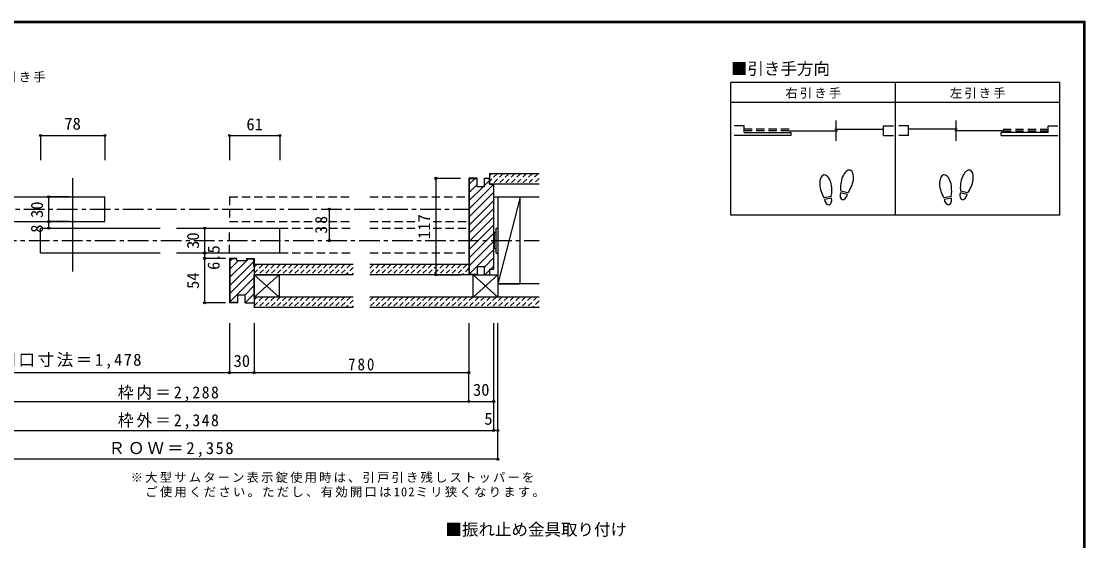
# Model space of a CAD drawing. Units: millimetres at full size, sheet at 1:5. Extents: x -973 to 977, y -718 to 696.
# Drawn here: x -312 to 977, y 66 to 696 of the extents above; entities that cross this region are included whole.
import ezdxf
from ezdxf.enums import TextEntityAlignment as Align

# ---------------------------------------------------------------- set-up
doc = ezdxf.new("R2010")
doc.units = ezdxf.units.MM
doc.header["$LTSCALE"] = 5
doc.header["$PDMODE"] = 32
doc.header["$PDSIZE"] = 2.5
for name, pattern in [('CHAIN1', [8, 5, -1, 1, -1]), ('DASHED1', [1.8, 1.2, -0.6]), ('DASHED2', [3, 2, -1])]:
    doc.linetypes.add(name, pattern=pattern)
for name, color, linetype in [('0-1_通り芯', 4, 'CHAIN1'), ('0-2_柱', 7, 'Continuous'), ('0-3_仕上げ', 2, 'Continuous'), ('0-4_枠', 3, 'Continuous'), ('0-6_扉', 7, 'Continuous'), ('0-7_金物', 7, 'Continuous'), ('0-8_戸当り', 3, 'Continuous'), ('0-A_文字', 7, 'Continuous'), ('0-B_寸法', 7, 'Continuous'), ('0-C_ハッチ', 4, 'DASHED1'), ('F-1_枠', 6, 'Continuous')]:
    doc.layers.add(name, color=color, linetype=linetype)
doc.styles.add('ＭＳ ゴシック', font='')
doc.styles.get('ＭＳ ゴシック').set_extended_font_data('MS Gothic')

msp = doc.modelspace()

# ---------------------------------------------------------------- linework, layer by layer
at = {"layer": '0-1_通り芯'}
msp.add_line((-582.347, 430), (315.622, 430), dxfattribs=at)
at = {"layer": '0-2_柱'}
for p, q in [((265.653, 482.5), (265.653, 361.5)), ((292.653, 482.5), (265.653, 377.5)), ((-29.347, 388.5), (0.653, 388.5)), ((0.653, 388.5), (-29.347, 361.5)), ((0.653, 361.5), (-29.347, 388.5)), ((0.653, 388.5), (0.653, 361.5)), ((235.653, 388.5), (265.653, 388.5)), ((265.653, 388.5), (235.653, 361.5)), ((265.653, 361.5), (235.653, 388.5))]:
    msp.add_line(p, q, dxfattribs=at)
for points in [[(265.653, 377.5), (292.653, 377.5), (292.653, 482.5), (265.653, 482.5)], [(0.653, 361.5), (-29.347, 361.5), (-29.347, 388.5)], [(265.653, 361.5), (235.653, 361.5), (235.653, 388.5)]]:
    msp.add_lwpolyline(points, dxfattribs=at)
at = {"layer": '0-3_仕上げ'}
for p, q in [((255.653, 511), (255.653, 498.5)), ((315.653, 511), (255.653, 511)), ((315.653, 498.5), (255.653, 498.5)), ((260.653, 498.5), (260.653, 482.5)), ((315.653, 482.5), (260.653, 482.5)), ((-29.347, 401), (-29.347, 388.5)), ((90.653, 401), (-29.347, 401)), ((230.653, 401), (110.653, 401)), ((90.653, 388.5), (-29.347, 388.5)), ((230.653, 388.5), (110.653, 388.5)), ((315.653, 377.5), (265.653, 377.5)), ((265.653, 377.5), (265.653, 361.5)), ((-29.347, 361.5), (-29.347, 349)), ((90.653, 361.5), (-29.347, 361.5)), ((315.653, 361.5), (110.653, 361.5)), ((90.653, 349), (-29.347, 349)), ((315.653, 349), (110.653, 349))]:
    msp.add_line(p, q, dxfattribs=at)
at = {"layer": '0-4_枠'}
for p, q in [((240.653, 505.5), (230.653, 505.5)), ((230.653, 505.5), (230.653, 388.5)), ((240.653, 505), (231.153, 505)), ((231.153, 505), (231.153, 389)), ((240.653, 495.5), (240.653, 505.5)), ((249.653, 505.5), (255.653, 505.5)), ((255.653, 498.5), (255.653, 505.5)), ((255.653, 498.5), (260.653, 498.5)), ((260.653, 498.5), (260.653, 395.5)), ((-59.347, 408.5), (-59.347, 354.5)), ((-50.347, 408.5), (-59.347, 408.5)), ((-58.847, 408), (-58.847, 355)), ((-50.347, 408), (-58.847, 408)), ((-50.347, 406), (-50.347, 408.5)), ((-50.347, 406), (-38.347, 406)), ((-38.347, 408.5), (-29.347, 408.5)), ((-38.347, 406), (-38.347, 408.5)), ((-38.347, 408), (-29.847, 408)), ((-29.847, 398.5), (-29.847, 408)), ((-29.347, 408.5), (-29.347, 354.5)), ((-29.847, 398.5), (-29.347, 398.5)), ((240.653, 388.5), (230.653, 388.5)), ((240.653, 389), (231.153, 389)), ((240.653, 398.5), (240.653, 388.5)), ((240.653, 398.5), (249.653, 398.5)), ((249.653, 388.5), (249.653, 398.5)), ((249.653, 388.5), (255.653, 388.5)), ((255.653, 395.5), (260.653, 395.5)), ((255.653, 395.5), (255.653, 388.5)), ((-49.347, 364.5), (-40.347, 364.5)), ((-49.347, 354.5), (-49.347, 364.5)), ((-40.347, 354.5), (-40.347, 364.5)), ((-49.347, 354.5), (-59.347, 354.5)), ((-49.347, 355), (-58.847, 355)), ((-40.347, 354.5), (-29.347, 354.5))]:
    msp.add_line(p, q, dxfattribs=at)
msp.add_lwpolyline([(240.653, 495.5), (249.653, 495.5), (249.653, 505.5)], dxfattribs=at)
at = {"layer": '0-6_扉', "color": 3}
msp.add_line((-249.347, 505.5), (-249.347, 392.5), dxfattribs=at)
at = {"layer": '0-6_扉', "color": 6}
for p, q in [((-345.347, 483), (-210.347, 483)), ((-210.347, 453), (-210.347, 483)), ((-345.347, 453), (-210.347, 453)), ((-288.347, 415), (-288.347, 445)), ((-288.347, 445), (-143.363, 445)), ((-123.363, 445), (1.653, 445)), ((1.653, 415), (1.653, 445)), ((-288.347, 415), (-143.363, 415)), ((-123.363, 415), (1.653, 415))]:
    msp.add_line(p, q, dxfattribs=at)
at = {"layer": '0-6_扉', "color": 2, "linetype": 'DASHED2'}
for p, q in [((-59.347, 483), (-59.347, 453)), ((-59.347, 483), (90.653, 483)), ((110.653, 483), (230.653, 483)), ((-59.347, 453), (90.653, 453)), ((110.653, 453), (165.126, 453)), ((187.443, 453), (230.653, 453)), ((-59.347, 415), (-59.347, 445)), ((1.653, 445), (90.653, 445)), ((110.653, 445), (165.126, 445)), ((187.443, 445), (230.653, 445)), ((1.653, 415), (90.653, 415)), ((110.653, 415), (230.653, 415))]:
    msp.add_line(p, q, dxfattribs=at)
at = {"layer": '0-7_金物'}
for p, q in [((261.653, 438.948), (260.677, 438.948)), ((263.653, 439.948), (261.653, 439.948)), ((261.653, 419.948), (261.653, 439.948)), ((265.653, 445.448), (265.653, 415.448)), ((261.653, 420.915), (260.677, 420.915)), ((263.653, 419.948), (261.653, 419.948)), ((263.653, 414.948), (265.653, 414.948))]:
    msp.add_line(p, q, dxfattribs=at)
msp.add_lwpolyline([(263.653, 414.948), (263.653, 444.948), (265.653, 444.948)], dxfattribs=at)
at = {"layer": '0-8_戸当り'}
for p, q in [((675.595, 550.854), (675.595, 575.654)), ((820.717, 550.854), (820.717, 575.654)), ((689.631, 487.735), (681.15, 490.007)), ((834.753, 487.735), (826.272, 490.007)), ((669.62, 483.378), (660.973, 481.853)), ((669.984, 481.31), (661.338, 479.785)), ((689.087, 485.706), (680.607, 487.978)), ((814.742, 483.378), (806.096, 481.853)), ((815.107, 481.31), (806.46, 479.785)), ((834.209, 485.706), (825.729, 487.978))]:
    msp.add_line(p, q, dxfattribs=at)
at = {"layer": '0-8_戸当り', "color": 2}
for p, q in [((621.033, 557.454), (552.072, 557.454)), ((564.072, 561.054), (621.033, 561.054)), ((618.633, 562.854), (677.195, 562.854)), ((621.033, 557.454), (621.033, 561.054)), ((673.995, 565.254), (732.956, 565.254)), ((732.956, 557.454), (744.956, 557.454)), ((763.356, 557.454), (751.356, 557.454)), ((822.317, 565.254), (763.356, 565.254)), ((877.678, 562.854), (819.117, 562.854)), ((875.278, 557.454), (875.278, 561.054)), ((932.239, 561.054), (875.278, 561.054)), ((875.278, 557.454), (944.239, 557.454))]:
    msp.add_line(p, q, dxfattribs=at)
at = {"layer": '0-8_戸当り', "linetype": 'DASHED2'}
for p, q in [((618.633, 565.254), (564.072, 565.254)), ((618.633, 562.854), (564.072, 562.854)), ((877.678, 565.254), (932.239, 565.254)), ((877.678, 562.854), (932.239, 562.854))]:
    msp.add_line(p, q, dxfattribs=at)
at = {"layer": '0-8_戸当り', "color": 2}
for points in [[(564.072, 561.054), (564.072, 569.254), (552.072, 569.254)], [(732.956, 557.454), (732.956, 569.254), (744.956, 569.254)], [(763.356, 557.454), (763.356, 569.254), (751.356, 569.254)], [(932.239, 561.054), (932.239, 569.254), (944.239, 569.254)]]:
    msp.add_lwpolyline(points, dxfattribs=at)
at = {"layer": '0-8_戸当り'}
for centre, major_axis, ratio, start_param, end_param in [((688.876, 501.878), (3.644, 13.601), 0.5, 4.34059143, 8.22577918), ((833.998, 501.878), (3.644, 13.601), 0.5, 4.34059143, 8.22577918), ((662.958, 495.877), (-2.445, 13.867), 0.5, 4.34059143, 8.22577918), ((808.08, 495.877), (-2.445, 13.867), 0.5, 4.34059143, 8.22577918), ((663.028, 495.481), (-2.963, 16.802), 0.4, 1.85063327, 2.44287679), ((663.028, 495.481), (-2.963, 16.802), 0.4, 3.84030852, 4.43255203), ((688.771, 501.489), (4.416, 16.48), 0.4, 1.85063327, 2.44287679), ((688.771, 501.489), (4.416, 16.48), 0.4, 3.84030852, 4.43255203), ((808.15, 495.481), (-2.963, 16.802), 0.4, 1.85063327, 2.44287679), ((808.15, 495.481), (-2.963, 16.802), 0.4, 3.84030852, 4.43255203), ((833.894, 501.489), (4.416, 16.48), 0.4, 1.85063327, 2.44287679), ((833.894, 501.489), (4.416, 16.48), 0.4, 3.84030852, 4.43255203), ((665.661, 480.548), (-1.27, 7.205), 0.6, 1.57079633, 4.71238898), ((684.847, 486.842), (1.894, 7.067), 0.6, 1.57079633, 4.71238898), ((810.783, 480.548), (-1.27, 7.205), 0.6, 1.57079633, 4.71238898), ((829.969, 486.842), (1.894, 7.067), 0.6, 1.57079633, 4.71238898)]:
    msp.add_ellipse(centre, major_axis=major_axis, ratio=ratio, start_param=start_param, end_param=end_param, dxfattribs=at)
at = {"layer": '0-A_文字', "color": 3}
for p, q in [((946.639, 621.667), (548.072, 621.667)), ((548.072, 460.667), (548.072, 621.667)), ((747.356, 460.667), (747.356, 621.667)), ((946.639, 460.667), (946.639, 621.667)), ((548.072, 597.667), (946.639, 597.667)), ((946.639, 460.667), (548.072, 460.667))]:
    msp.add_line(p, q, dxfattribs=at)
at = {"layer": '0-B_寸法', "color": 4}
for p, q in [((-288.347, 557.5), (-210.347, 557.5)), ((-288.347, 557.5), (-288.347, 527.5)), ((-210.347, 557.5), (-210.347, 527.5)), ((-59.347, 557.5), (-59.347, 527.5)), ((-59.347, 557.5), (1.653, 557.5)), ((1.653, 557.5), (1.653, 527.5)), ((190.653, 505.5), (220.653, 505.5)), ((190.653, 505.5), (190.653, 388.5)), ((-253.344, 483), (-278.39, 483)), ((-278.39, 483), (-278.39, 445)), ((61.653, 430), (61.653, 468)), ((-253.344, 453), (-278.39, 453)), ((-278.39, 445), (-253.344, 445)), ((-89.394, 445), (-64.347, 445)), ((-89.394, 354.5), (-89.394, 445)), ((-89.394, 415), (-64.347, 415)), ((-64.347, 408.5), (-89.394, 408.5)), ((190.653, 388.5), (220.653, 388.5)), ((-64.347, 354.5), (-89.394, 354.5)), ((-59.347, 330), (-59.347, 270)), ((-29.347, 330), (-29.347, 270)), ((230.653, 330), (230.653, 270)), ((260.653, 330), (260.653, 200)), ((265.622, 165), (265.622, 330)), ((-497.347, 270), (230.653, 270)), ((230.653, 235), (230.653, 270)), ((-497.347, 235), (230.653, 235)), ((230.653, 235), (260.653, 235)), ((-527.347, 200), (260.653, 200)), ((265.622, 200), (260.653, 200)), ((265.622, 165), (-532.347, 165))]:
    msp.add_line(p, q, dxfattribs=at)
at = {"layer": '0-B_寸法', "color": 4, "linetype": 'CHAIN1'}
msp.add_line((-508.347, 468), (230.653, 468), dxfattribs=at)
at = {"layer": '0-B_寸法'}
for p in [(-288.347, 557.5), (-210.347, 557.5), (-59.347, 557.5), (1.653, 557.5), (190.653, 505.5), (-278.39, 483), (61.653, 468), (-278.39, 453), (-278.39, 445), (-89.394, 445), (61.653, 430), (-89.394, 415), (-89.394, 408.5), (190.653, 388.5), (-89.394, 354.5), (-59.347, 270), (-29.347, 270), (230.653, 270), (230.653, 235), (260.653, 235), (260.653, 200), (265.622, 200), (265.622, 165)]:
    msp.add_point(p, dxfattribs=at)
at = {"layer": '0-C_ハッチ', "linetype": 'Continuous'}
for p, q in [((231.153, 498.278), (237.875, 505)), ((249.653, 496.979), (255.653, 502.979)), ((231.153, 468.579), (260.653, 498.079)), ((231.153, 488.378), (240.653, 497.878)), ((231.153, 478.479), (248.174, 495.5)), ((231.153, 458.68), (260.653, 488.18)), ((231.153, 448.78), (260.653, 478.28)), ((231.153, 438.881), (260.653, 468.381)), ((231.153, 428.981), (260.653, 458.481)), ((231.153, 419.082), (260.653, 448.582)), ((231.153, 409.182), (260.653, 438.682)), ((231.153, 399.283), (260.653, 428.783)), ((231.153, 389.383), (260.653, 418.883)), ((-58.847, 405.376), (-56.223, 408)), ((-58.847, 395.477), (-48.324, 406)), ((-58.847, 385.577), (-38.424, 406)), ((-58.847, 375.678), (-29.847, 404.678)), ((-38.347, 406.077), (-36.424, 408)), ((249.653, 397.984), (260.653, 408.984)), ((-58.847, 365.778), (-29.347, 395.278)), ((250.069, 388.5), (255.653, 394.084)), ((257.069, 395.5), (260.653, 399.084)), ((-58.847, 355.879), (-29.347, 385.379)), ((-40.347, 364.479), (-29.347, 375.479)), ((-40.347, 354.58), (-29.347, 365.58)), ((-49.826, 355), (-49.347, 355.479))]:
    msp.add_line(p, q, dxfattribs=at)
at = {"layer": '0-C_ハッチ'}
for p, q in [((264.743, 511), (255.684, 501.942)), ((257.671, 511), (255.684, 509.013)), ((271.814, 511), (259.314, 498.5)), ((278.885, 511), (266.385, 498.5)), ((285.956, 511), (273.456, 498.5)), ((293.027, 511), (280.527, 498.5)), ((300.098, 511), (287.598, 498.5)), ((307.169, 511), (294.669, 498.5)), ((314.24, 511), (301.74, 498.5)), ((315.653, 505.342), (308.811, 498.5)), ((-18.999, 401), (-29.347, 390.652)), ((-26.07, 401), (-29.347, 397.723)), ((-11.928, 401), (-24.428, 388.5)), ((-4.857, 401), (-17.357, 388.5)), ((2.214, 401), (-10.286, 388.5)), ((9.286, 401), (-3.214, 388.5)), ((16.357, 401), (3.857, 388.5)), ((23.428, 401), (10.928, 388.5)), ((30.499, 401), (17.999, 388.5)), ((37.57, 401), (25.07, 388.5)), ((44.641, 401), (32.141, 388.5)), ((51.712, 401), (39.212, 388.5)), ((58.783, 401), (46.283, 388.5)), ((65.854, 401), (53.354, 388.5)), ((72.925, 401), (60.425, 388.5)), ((79.996, 401), (67.496, 388.5)), ((87.067, 401), (74.567, 388.5)), ((114.945, 401), (110.653, 396.708)), ((122.016, 401), (110.653, 389.637)), ((129.087, 401), (116.587, 388.5)), ((136.158, 401), (123.658, 388.5)), ((143.23, 401), (130.73, 388.5)), ((150.301, 401), (137.801, 388.5)), ((157.372, 401), (144.872, 388.5)), ((164.443, 401), (151.943, 388.5)), ((171.514, 401), (159.014, 388.5)), ((178.585, 401), (166.085, 388.5)), ((185.656, 401), (173.156, 388.5)), ((192.727, 401), (180.227, 388.5)), ((199.798, 401), (187.298, 388.5)), ((206.869, 401), (194.369, 388.5)), ((213.94, 401), (201.44, 388.5)), ((221.011, 401), (208.511, 388.5)), ((228.082, 401), (215.582, 388.5)), ((90.653, 397.515), (81.638, 388.5)), ((90.653, 390.444), (88.709, 388.5)), ((230.653, 396.5), (222.653, 388.5)), ((230.653, 389.428), (229.724, 388.5)), ((-18.999, 361.5), (-29.347, 351.152)), ((-26.07, 361.5), (-29.347, 358.223)), ((-11.928, 361.5), (-24.428, 349)), ((-4.857, 361.5), (-17.357, 349)), ((2.214, 361.5), (-10.286, 349)), ((9.286, 361.5), (-3.214, 349)), ((16.357, 361.5), (3.857, 349)), ((23.428, 361.5), (10.928, 349)), ((30.499, 361.5), (17.999, 349)), ((37.57, 361.5), (25.07, 349)), ((44.641, 361.5), (32.141, 349)), ((51.712, 361.5), (39.212, 349)), ((58.783, 361.5), (46.283, 349)), ((65.854, 361.5), (53.354, 349)), ((72.925, 361.5), (60.425, 349)), ((79.996, 361.5), (67.496, 349)), ((87.067, 361.5), (74.567, 349)), ((115.092, 361.5), (110.684, 357.092)), ((122.164, 361.5), (110.684, 350.021)), ((129.235, 361.5), (116.735, 349)), ((136.306, 361.5), (123.806, 349)), ((143.377, 361.5), (130.877, 349)), ((150.448, 361.5), (137.948, 349)), ((157.519, 361.5), (145.019, 349)), ((164.59, 361.5), (152.09, 349)), ((171.661, 361.5), (159.161, 349)), ((178.732, 361.5), (166.232, 349)), ((185.803, 361.5), (173.303, 349)), ((192.874, 361.5), (180.374, 349)), ((199.945, 361.5), (187.445, 349)), ((207.016, 361.5), (194.516, 349)), ((214.087, 361.5), (201.587, 349)), ((221.158, 361.5), (208.658, 349)), ((228.23, 361.5), (215.73, 349)), ((235.301, 361.5), (222.801, 349)), ((242.372, 361.5), (229.872, 349)), ((249.443, 361.5), (236.943, 349)), ((256.514, 361.5), (244.014, 349)), ((263.585, 361.5), (251.085, 349)), ((270.656, 361.5), (258.156, 349)), ((277.727, 361.5), (265.227, 349)), ((284.798, 361.5), (272.298, 349)), ((291.869, 361.5), (279.369, 349)), ((298.94, 361.5), (286.44, 349)), ((306.011, 361.5), (293.511, 349)), ((313.082, 361.5), (300.582, 349)), ((90.653, 358.015), (81.638, 349)), ((90.653, 350.944), (88.709, 349)), ((315.653, 357), (307.653, 349)), ((315.653, 349.928), (314.724, 349))]:
    msp.add_line(p, q, dxfattribs=at)
at = {"layer": 'F-1_枠'}
for p, q in [((-973.347, 695.833), (976.653, 695.833)), ((974.986, 695.833), (974.986, -700.833)), ((975.82, 695.833), (975.82, -700.833)), ((976.653, 695.833), (976.653, -700.833)), ((-973.347, 695), (976.653, 695)), ((-973.347, 694.167), (976.653, 694.167))]:
    msp.add_line(p, q, dxfattribs=at)

# ---------------------------------------------------------------- texts
at = {"layer": '0-A_文字', "style": 'ＭＳ ゴシック'}
for s, p in [('■引き手方向', (548.072, 626.667)), ('■振れ止め金具取り付け', (202.273, 68.201))]:
    msp.add_text(s, height=14.66, dxfattribs=at).set_placement(p, align=Align.BOTTOM_LEFT)
at = {"layer": '0-A_文字', "char_height": 11, "attachment_point": 7, "style": 'ＭＳ ゴシック'}
for s, insert in [('\\T1.17;※図示：左引き手', (-419.93, 621.667)), ('\\T1.17;右引き手', (613.964, 602.167)), ('\\T1.17;左引き手', (813.248, 602.167)), ('\\T1.17;※大型サムターン表示錠使用時は、引戸引き残しストッパーを', (-179.054, 136.279)), ('\\T1.18;\u3000ご使用ください。ただし、有効開口は102ミリ狭くなります。', (-179.054, 118.779))]:
    msp.add_mtext(s, dxfattribs=dict(at, insert=insert))
at = {"layer": '0-B_寸法', "style": 'ＭＳ ゴシック'}
for s, p in [('78', (-259.347, 560)), ('61', (-38.847, 559.236)), ('30', (-54.347, 272.5)), ('30', (235.635, 237.5)), ('5', (249.377, 202.5))]:
    msp.add_text(s, height=14.66, dxfattribs=at).set_placement(p, align=Align.BOTTOM_LEFT)
for s, p in [('30', (-280.89, 457.5)), ('117', (188.153, 432)), ('8', (-280.89, 439.5)), ('30', (-91.894, 420)), ('6.5', (-66.852, 394.527)), ('54', (-91.894, 371.5))]:
    msp.add_text(s, height=14.66, rotation=90, dxfattribs=at).set_placement(p, align=Align.BOTTOM_LEFT)
at = {"layer": '0-B_寸法', "insert": (59.153, 438.375), "char_height": 14.66, "attachment_point": 7, "rotation": 90, "style": 'ＭＳ ゴシック'}
msp.add_mtext('\\T1.27;\\W0.95;38', dxfattribs=at)
at = {"layer": '0-B_寸法', "char_height": 14.66, "attachment_point": 7, "style": 'ＭＳ ゴシック'}
for s, insert in [('\\T1.16;有効開口寸法＝1,478', (-384.597, 274.553)), ('\\T1.27;\\W0.9;780', (84.403, 272.5)), ('\\T1.19;\\W0.95;枠内＝2,288', (-194.607, 235)), ('\\T1.19;\\W0.95;枠外＝2,348', (-194.607, 201.215)), ('\\T1.18;ＲＯＷ＝2,358', (-205.873, 167.5))]:
    msp.add_mtext(s, dxfattribs=dict(at, insert=insert))

doc.saveas('drawing.dxf')
